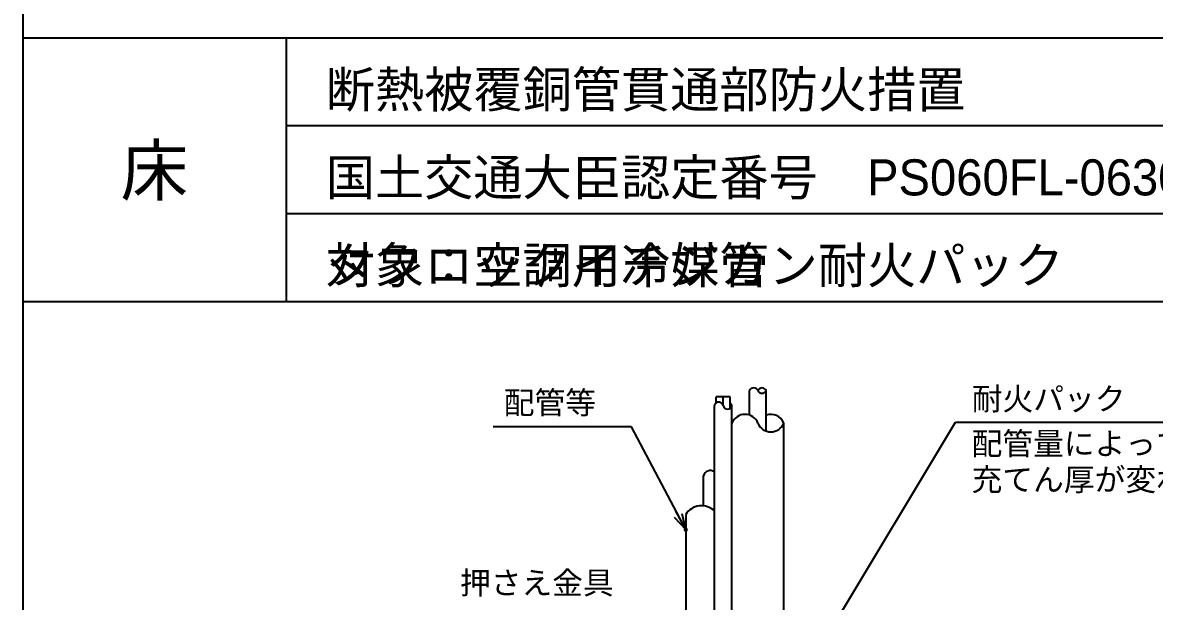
# Model space of a CAD drawing. Extents: x 443 to 1217, y -1921 to -677.
# Drawn here: x 442.7 to 568.2, y -1125.4 to -1061.3 of the extents above; entities that cross this region are included whole.
import ezdxf
from ezdxf.enums import TextEntityAlignment as Align

# ---------------------------------------------------------------- set-up
doc = ezdxf.new("R2010")
doc.units = 0
doc.header["$MEASUREMENT"] = 0
doc.layers.get('0').update_dxf_attribs({"linetype": 'CONTINUOUS'})
doc.layers.get('Defpoints').update_dxf_attribs({"color": 21, "linetype": 'CONTINUOUS'})
for name, color, linetype in [('1', 7, 'CONTINUOUS'), ('10', 7, 'CONTINUOUS'), ('25', 7, 'CONTINUOUS'), ('5', 7, 'CONTINUOUS')]:
    doc.layers.add(name, color=color, linetype=linetype)
doc.styles.add('ｽﾀｲﾙ2', font='MS PGothic.ttf')

msp = doc.modelspace()

# ---------------------------------------------------------------- linework, layer by layer
at = {"color": 7, "linetype": 'Continuous'}
for p, q in [((510.17, -1106.1), (494.84, -1106.1)), ((516.2, -1117.5), (510.17, -1106.1)), ((529.01, -1134.02), (546.1, -1105.59)), ((546.1, -1105.59), (592.72, -1105.59))]:
    msp.add_line(p, q, dxfattribs=at)
at = {"color": 0}
for q in [(515.1, -1115.44), (514.96, -1116.17), (515.79, -1115.74)]:
    msp.add_line((516.2, -1117.5), q, dxfattribs=at)
at = {"color": 0, "const_width": 0.234}
msp.add_lwpolyline([(516.13, -1117.6, 1), (516.26, -1117.41, 1), (516.13, -1117.6)], format="xyb", dxfattribs=at)
at = {"layer": '1', "color": 4, "linetype": 'Continuous'}
for p, q in [((442.67, -1062.98), (1210.9, -1062.98)), ((442.67, -1092.2), (634.73, -1092.2))]:
    msp.add_line(p, q, dxfattribs=at)
at = {"layer": '1', "color": 3, "linetype": 'Continuous'}
for p, q in [((471.88, -1062.98), (471.88, -1092.2)), ((471.88, -1072.72), (634.73, -1072.72)), ((471.88, -1082.46), (634.73, -1082.46))]:
    msp.add_line(p, q, dxfattribs=at)
at = {"layer": '25', "color": 4}
msp.add_line((442.67, -677.27), (442.67, -1191.56), dxfattribs=at)
at = {"layer": '5', "color": 3, "linetype": 'Continuous'}
for p, q in [((521.12, -1102.77), (519.57, -1102.77)), ((519.57, -1103.45), (519.57, -1102.77)), ((520.35, -1103.75), (520.35, -1102.77)), ((521.12, -1104.04), (521.12, -1102.77)), ((523.27, -1104.81), (523.27, -1102.09)), ((525.12, -1106.58), (525.12, -1102.09)), ((519.37, -1132.28), (519.37, -1103.75)), ((521.32, -1132.28), (521.32, -1103.75)), ((527.07, -1132.28), (527.07, -1105.69)), ((518.14, -1111.54), (518.14, -1114.86)), ((516.2, -1115.82), (516.2, -1132.28))]:
    msp.add_line(p, q, dxfattribs=at)
for centre, radius, start, end in [((523.73, -1102.31), 0.514, 25.5575, 154.4425), ((524.66, -1102.31), 0.513, 25.5134, 154.4866), ((524.66, -1101.87), 0.513, 205.5134, 334.4866), ((519.86, -1103.86), 0.499, 12.6804, 167.3196), ((520.83, -1103.64), 0.499, 192.6804, 347.3196), ((520.83, -1103.86), 0.499, 12.6804, 54.1712), ((522.76, -1106.27), 1.55, 21.7462, 158.2538), ((525.63, -1106.27), 1.55, 21.7426, 109.2525), ((525.63, -1105.12), 1.55, 201.7426, 338.2574), ((518.92, -1111.76), 0.804, 55.5062, 164.1543), ((517.94, -1116.9), 2.05, 45.9157, 148.2718)]:
    msp.add_arc(centre, radius, start, end, dxfattribs=at)

# ---------------------------------------------------------------- texts
at = {"layer": '10', "linetype": 'Continuous', "style": 'ｽﾀｲﾙ2'}
for tag, p in [('配管等', (496.01, -1105.43)), ('耐火パック', (547.91, -1105)), ('配管量によって耐火パックの', (547.89, -1109.96)), ('充てん厚が変わります。', (547.89, -1113.94)), ('押さえ金具', (491.16, -1125.39))]:
    msp.add_attdef(tag, text='', height=2.5, dxfattribs=at).set_placement(p, align=Align.BOTTOM_LEFT)
at = {"layer": '25', "style": 'ｽﾀｲﾙ2'}
for s, p in [('断熱被覆銅管貫通部防火措置', (476.28, -1070.72)), ('国土交通大臣認定番号\u3000PS060FL-0630', (476.28, -1080.46)), ('対象：空調用冷媒管', (476.28, -1090.2))]:
    msp.add_text(s, height=4, dxfattribs=at).set_placement(p)
msp.add_text('床', height=5.5, dxfattribs=at).set_placement((457.27, -1077.59), align=Align.MIDDLE)
at = {"layer": 'Defpoints', "style": 'ｽﾀｲﾙ2'}
msp.add_text('タフロックイチジカン耐火パック', height=4, dxfattribs=at).set_placement((476.28, -1090.2))

doc.saveas('drawing.dxf')
